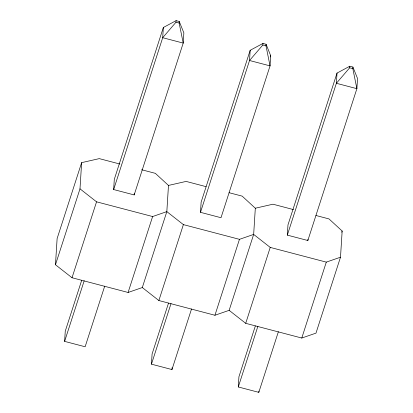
<?xml version="1.0" encoding="UTF-8"?>
<svg xmlns="http://www.w3.org/2000/svg" width="413" height="413" viewBox="0 0 413 413"><rect width="100%" height="100%" fill="white"/><g stroke="black" fill="none" stroke-linecap="round" stroke-linejoin="round"><path stroke-width="0.62" d="M141.633 169.743L155.34 173.341L168.478 185.432L166.831 211.626L142.309 287.546L128.097 292.461L72.027 277.743L55.471 264.754L57.118 238.559L81.64 162.645L99.27 158.623L119.827 164.023M104.706 286.152L85.13 346.765L64.614 341.381L65.259 331.18L81.671 280.36M55.471 264.754L79.993 188.834L81.64 162.645M113.658 189.546L114.298 179.34L163.341 27.501L176.098 20.65L179.242 21.476L183.857 32.885L183.212 43.091L134.168 194.926L113.658 189.546L162.701 37.707L163.341 27.501M134.168 194.926L134.251 193.651M191.544 308.945L171.963 369.558L151.452 364.173L152.092 353.972L168.509 303.152M179.242 21.476L179.144 23.04L183.212 43.091L162.701 37.707L176 22.214L176.098 20.65M171.963 369.558L172.087 367.647M200.496 212.334L201.136 202.133L250.18 50.293L262.936 43.442L266.08 44.268L270.691 55.678L270.05 65.884L221.007 217.718L200.496 212.334L249.535 60.499L250.18 50.293M278.377 331.737L258.801 392.35L238.291 386.966L238.931 376.759L255.348 325.945M266.08 44.268L265.982 45.833L270.05 65.884L249.535 60.499L262.838 45.007L262.936 43.442M229.091 192.701L242.178 196.134L255.317 208.224L253.665 234.419L229.143 310.339L214.936 315.253L158.866 300.535L142.309 287.546M258.801 392.35L258.884 391.075M287.329 235.126L287.975 224.925L337.018 73.086L349.775 66.235L352.919 67.061L357.529 78.47L356.889 88.671L307.845 240.511L287.329 235.126L336.373 83.287L337.018 73.086M307.845 240.511L307.922 239.235M352.919 67.061L352.821 68.625L356.889 88.671L336.373 83.287L349.677 67.799L349.775 66.235M229.143 310.339L245.704 323.327L301.774 338.04L315.981 333.126L340.503 257.211L342.155 231.017L329.011 218.926L315.93 215.488M72.027 277.743L96.549 201.823L79.993 188.834M64.614 341.381L84.19 280.768M128.097 292.461L152.619 216.541L166.831 211.626L183.387 224.615L239.457 239.334L253.665 234.419L270.226 247.408L326.291 262.126L340.503 257.211M158.866 300.535L183.387 224.615M151.452 364.173L171.028 303.56M270.298 56.901L270.691 55.678M214.936 315.253L239.457 239.334M245.704 323.327L270.226 247.408M238.291 386.966L257.867 326.353M301.774 338.04L326.291 262.126M341.757 232.24L342.155 231.017M168.478 185.432L186.108 181.415L206.046 186.65M255.317 208.224L272.947 204.208L293.504 209.603M176 22.214L179.144 23.04M262.838 45.007L265.982 45.833M349.677 67.799L352.821 68.625M96.549 201.823L152.619 216.541"/></g></svg>
